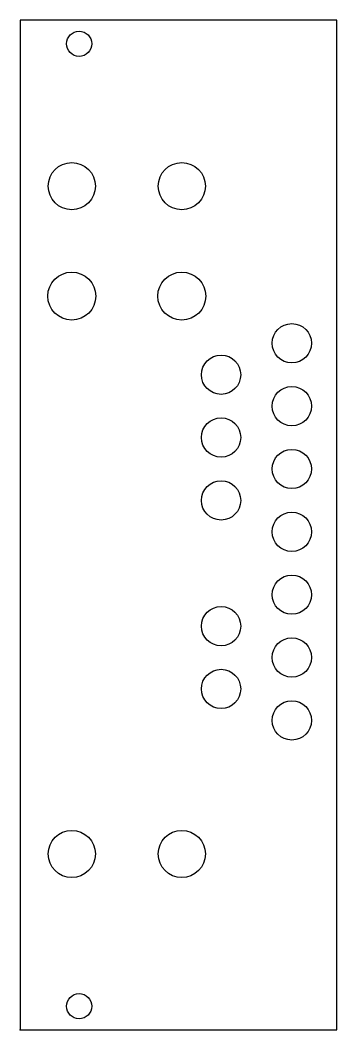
# Model space of a CAD drawing. Header units: millimetres. Extents: x 0 to 40, y 0 to 128.
import ezdxf

# ---------------------------------------------------------------- set-up
doc = ezdxf.new("R2010")
doc.units = ezdxf.units.MM
doc.layers.get('0').update_dxf_attribs({"lineweight": 25, "true_color": 0xffffff})

msp = doc.modelspace()

# ---------------------------------------------------------------- linework, layer by layer
for p, q in [((40.3, 128.5), (0, 128.5)), ((0, 128.5), (0, 0)), ((40.3, 0), (40.3, 128.5)), ((0, 0), (40.3, 0))]:
    msp.add_line(p, q)
for centre, radius in [((7.5, 125.5), 1.6), ((6.57, 107.38), 3), ((20.57, 107.38), 3), ((6.57, 93.38), 3.05), ((20.57, 93.38), 3.05), ((34.57, 87.38), 2.5), ((25.57, 83.38), 2.5), ((34.57, 79.38), 2.5), ((25.57, 75.38), 2.5), ((34.57, 71.38), 2.5), ((25.57, 67.38), 2.5), ((34.57, 63.38), 2.5), ((34.57, 55.38), 2.5), ((25.57, 51.38), 2.5), ((34.57, 47.38), 2.5), ((25.57, 43.38), 2.5), ((34.57, 39.38), 2.5), ((6.57, 22.38), 3), ((20.57, 22.38), 3), ((7.5, 3), 1.6)]:
    msp.add_circle(centre, radius)
msp.add_point((0, 0))

doc.saveas('drawing.dxf')
